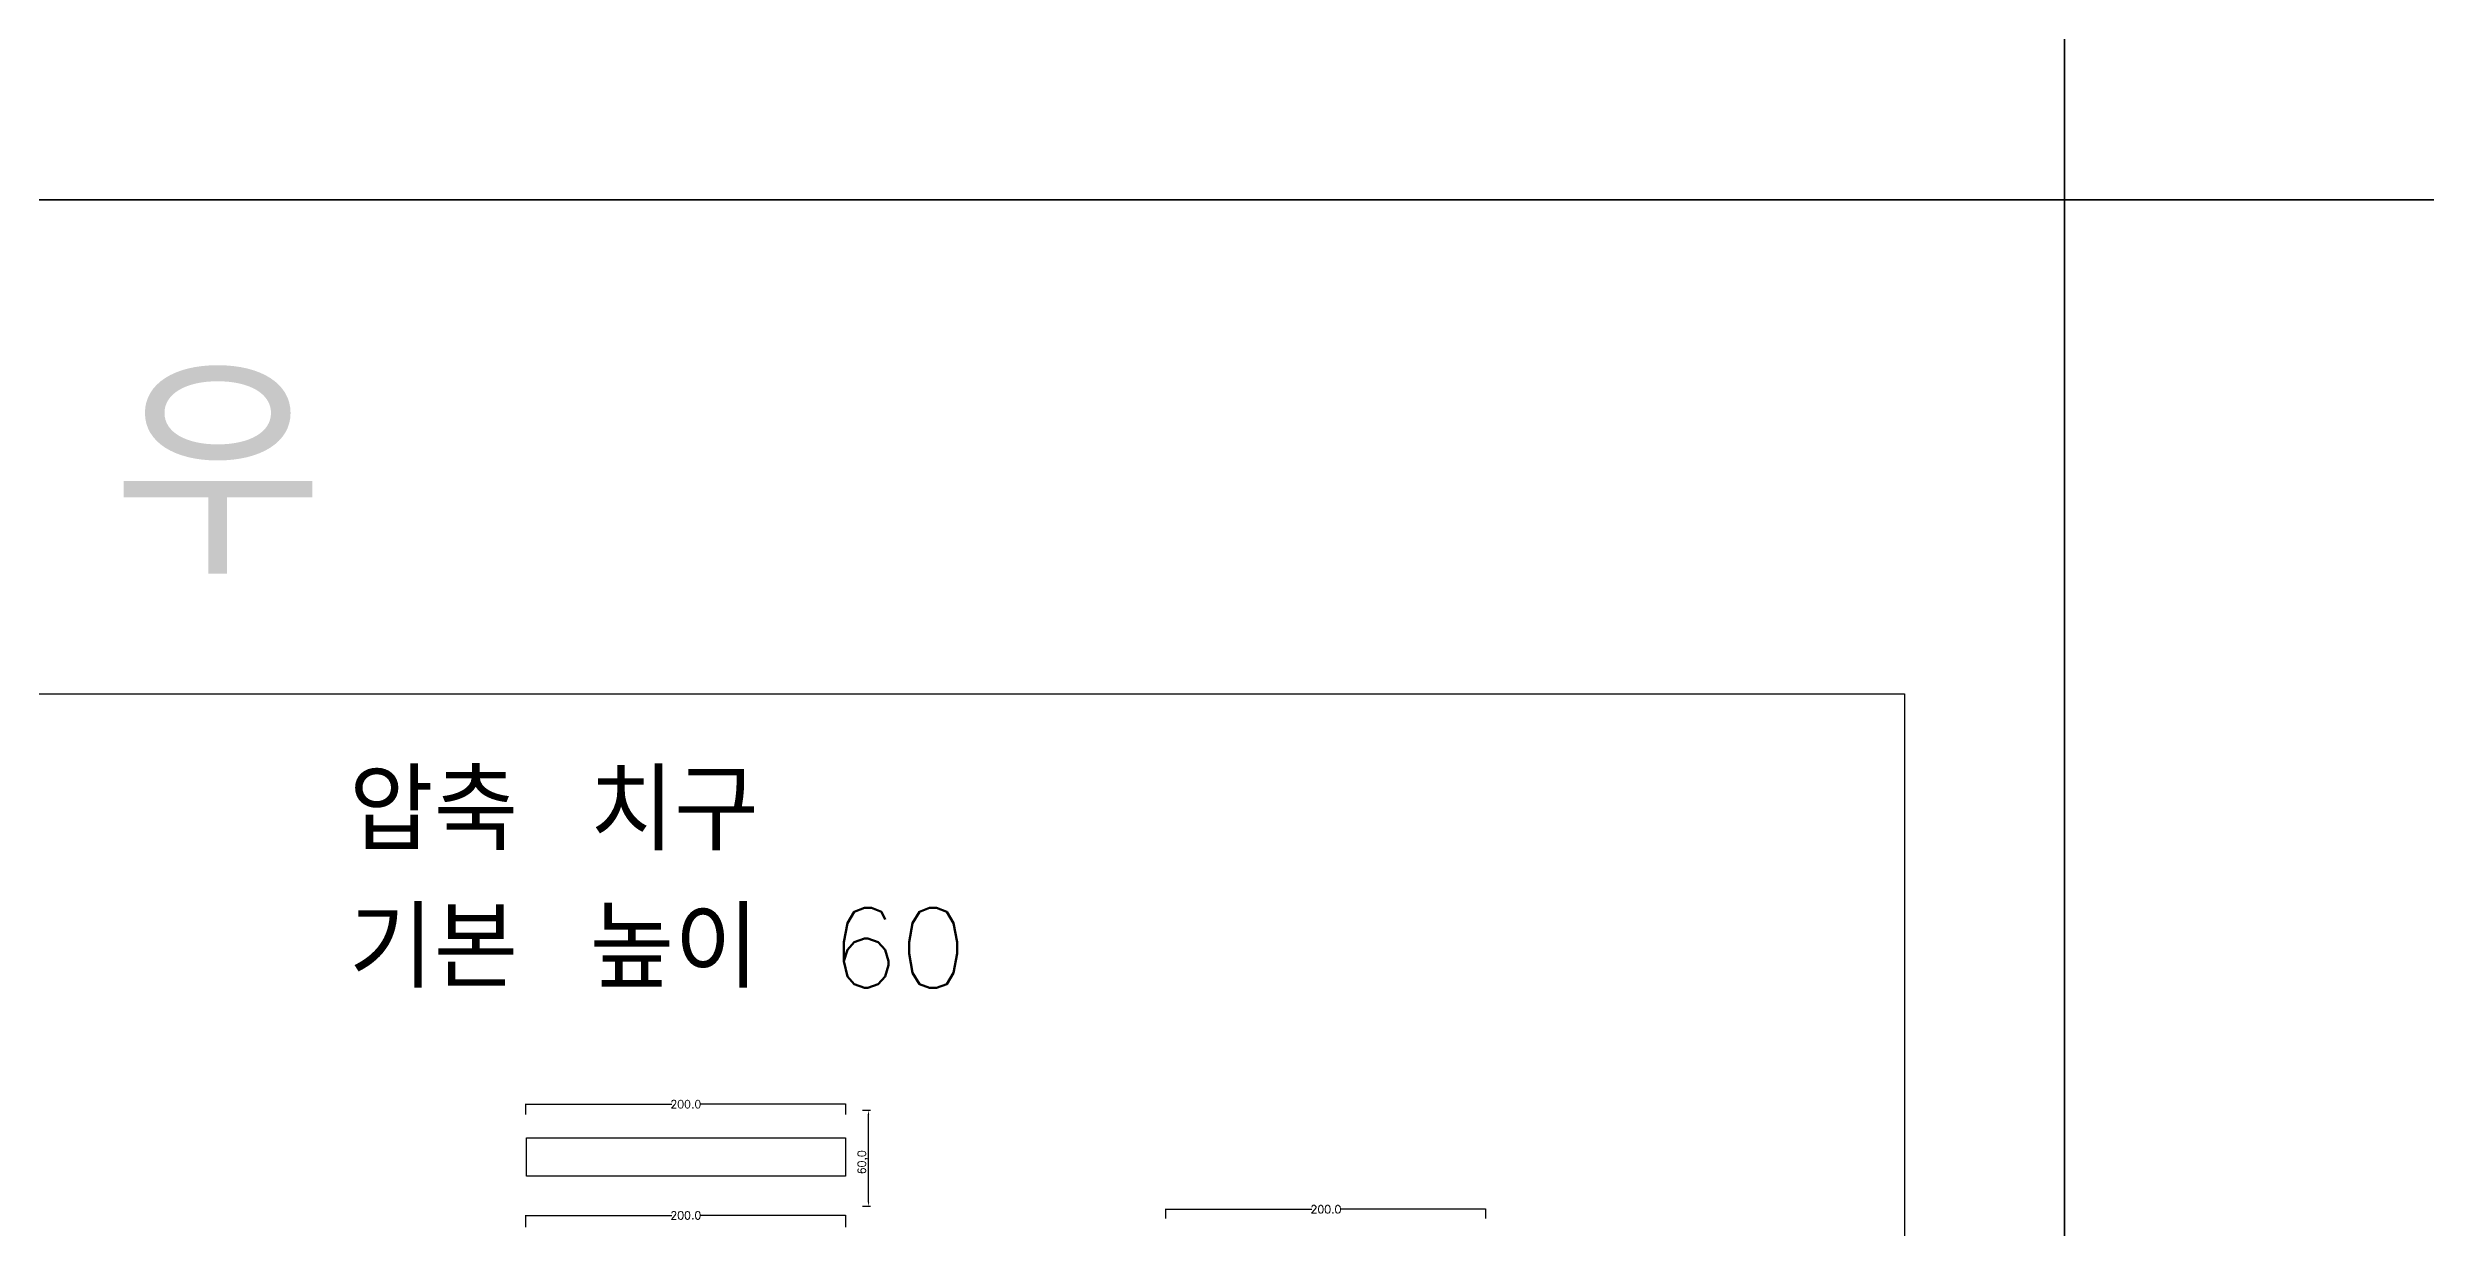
# Model space of a CAD drawing. Header units: millimetres. Extents: x 13291 to 28291, y 200 to 6643.
# Drawn here: x 21031 to 22517, y 1057 to 1795 of the extents above; entities that cross this region are included whole.
import ezdxf

# ---------------------------------------------------------------- set-up
doc = ezdxf.new("R2010")
doc.units = ezdxf.units.MM
for name, color, linetype in [('TEXT', 3, 'Continuous'), ('치구', 7, 'Continuous'), ('치수', 7, 'Continuous')]:
    doc.layers.add(name, color=color, linetype=linetype)
doc.styles.get("Standard").update_dxf_attribs({"font": 'txt.shx', "bigfont": 'whgtxt.shx'})
doc.dimstyles.new('ISO-25', dxfattribs={"dimtxt": 2.5, "dimasz": 2.5, "dimexe": 1.25, "dimexo": 0.625, "dimtad": 1, "dimtxsty": 'Standard', "dimcen": 2.5, "dimadec": 0, "dimazin": 0, "dimtfac": 1, "dimtmove": 0, "dimatfit": 3, "dimfxl": 0, "dimarcsym": 0})
doc.dimstyles.get("Standard").update_dxf_attribs({"dimtxt": 7, "dimasz": 0.18, "dimexe": 0.18, "dimexo": 0.0625, "dimgap": 0.09, "dimtad": 0, "dimtih": 1, "dimtoh": 1, "dimdec": 1, "dimzin": 0, "dimdsep": 46, "dimtxsty": 'Standard', "dimcen": 0.09, "dimadec": 0, "dimazin": 0, "dimtfac": 1, "dimtdec": 1, "dimtofl": 0, "dimtmove": 0, "dimatfit": 3, "dimfxl": 0, "dimtolj": 1, "dimtzin": 0, "dimarcsym": 0})

# ---------------------------------------------------------------- blocks, each defined once
blk = doc.blocks.new('*D104')
at = {"layer": 'Defpoints', "color": 0, "linetype": 'Continuous'}
for p in [(21529.9, 1134.5), (21329.9, 1128.1), (21529.9, 1128.1)]:
    blk.add_point(p, dxfattribs=at)
at = {"layer": '치수', "color": 0, "linetype": 'Continuous', "lineweight": -2}
for p, q in [((21329.9, 1128.1), (21329.9, 1134.7)), ((21330.1, 1134.5), (21421.1, 1134.5)), ((21529.7, 1134.5), (21438.8, 1134.5)), ((21529.9, 1128.1), (21529.9, 1134.7))]:
    blk.add_line(p, q, dxfattribs=at)
at = {"layer": '치수', "color": 0, "linetype": 'Continuous'}
for points in [[(21330.1, 1134.5), (21330.1, 1134.4), (21329.9, 1134.5)], [(21529.7, 1134.5), (21529.7, 1134.4), (21529.9, 1134.5)]]:
    blk.add_solid(points, dxfattribs=at)
at = {"layer": '치수', "color": 0, "linetype": 'Continuous', "insert": (21429.9, 1134.5), "char_height": 5, "attachment_point": 5}
blk.add_mtext('\\A1;200.0', dxfattribs=at)
blk = doc.blocks.new('*D105')
at = {"layer": 'Defpoints', "color": 0, "linetype": 'Continuous'}
for p in [(21329.9, 1057.6), (21529.9, 1065), (21529.9, 1057.6)]:
    blk.add_point(p, dxfattribs=at)
at = {"layer": '치수', "color": 0, "linetype": 'Continuous', "lineweight": -2}
for p, q in [((21329.9, 1057.7), (21329.9, 1065.2)), ((21330.1, 1065), (21421.1, 1065)), ((21529.7, 1065), (21438.8, 1065)), ((21529.9, 1057.7), (21529.9, 1065.2))]:
    blk.add_line(p, q, dxfattribs=at)
at = {"layer": '치수', "color": 0, "linetype": 'Continuous'}
for points in [[(21330.1, 1065), (21330.1, 1065), (21329.9, 1065)], [(21529.7, 1065), (21529.7, 1065), (21529.9, 1065)]]:
    blk.add_solid(points, dxfattribs=at)
at = {"layer": '치수', "color": 0, "linetype": 'Continuous', "insert": (21429.9, 1065), "char_height": 5, "attachment_point": 5}
blk.add_mtext('\\A1;200.0', dxfattribs=at)
blk = doc.blocks.new('*D111')
at = {"layer": 'Defpoints', "color": 0}
for p in [(21539.6, 1130.7), (21544.1, 1130.7), (21539.6, 1070.7)]:
    blk.add_point(p, dxfattribs=at)
at = {"layer": '치수', "color": 0, "lineweight": -2}
for p, q in [((21540.2, 1130.7), (21545.3, 1130.7)), ((21544.1, 1073.2), (21544.1, 1128.2)), ((21540.2, 1070.7), (21545.3, 1070.7))]:
    blk.add_line(p, q, dxfattribs=at)
at = {"layer": '치수', "color": 0}
for points in [[(21543.7, 1128.2), (21544.5, 1128.2), (21544.1, 1130.7)], [(21543.7, 1073.2), (21544.5, 1073.2), (21544.1, 1070.7)]]:
    blk.add_solid(points, dxfattribs=at)
at = {"layer": '치수', "color": 0, "insert": (21540.6, 1098.2), "char_height": 5, "attachment_point": 5, "rotation": 90}
blk.add_mtext('60,0', dxfattribs=at)
blk = doc.blocks.new('*D127')
at = {"layer": 'Defpoints', "color": 0, "linetype": 'Continuous'}
for p in [(21729.9, 1062.9), (21929.9, 1068.8), (21929.9, 1062.9)]:
    blk.add_point(p, dxfattribs=at)
at = {"layer": '치수', "color": 0, "linetype": 'Continuous', "lineweight": -2}
for p, q in [((21729.9, 1063), (21729.9, 1069)), ((21730.1, 1068.8), (21821.1, 1068.8)), ((21929.7, 1068.8), (21838.8, 1068.8)), ((21929.9, 1063), (21929.9, 1069))]:
    blk.add_line(p, q, dxfattribs=at)
at = {"layer": '치수', "color": 0, "linetype": 'Continuous'}
for points in [[(21730.1, 1068.8), (21730.1, 1068.7), (21729.9, 1068.8)], [(21929.7, 1068.8), (21929.7, 1068.7), (21929.9, 1068.8)]]:
    blk.add_solid(points, dxfattribs=at)
at = {"layer": '치수', "color": 0, "linetype": 'Continuous', "insert": (21829.9, 1068.8), "char_height": 5, "attachment_point": 5}
blk.add_mtext('\\A1;200.0', dxfattribs=at)

msp = doc.modelspace()

# ---------------------------------------------------------------- linework, layer by layer
at = {"color": 6}
msp.add_lwpolyline([(20941.046, 1390.978), (22191.363, 1390.978), (22191.363, 699.116), (20941.046, 699.116)], close=True, dxfattribs=at)
at = {"layer": 'TEXT', "color": 6}
for points in [[(19291.441, 1699.699), (19291.441, 3199.699), (22291.441, 3199.699), (22291.441, 1699.699)], [(22291.441, 1699.699), (22291.441, 3199.699), (25291.441, 3199.699), (25291.441, 1699.699)], [(19291.441, 199.699), (19291.441, 1699.699), (22291.441, 1699.699), (22291.441, 199.699)], [(22291.441, 199.699), (22291.441, 1699.699), (25291.441, 1699.699), (25291.441, 199.699)]]:
    msp.add_lwpolyline(points, close=True, dxfattribs=at)
at = {"layer": '치구'}
msp.add_lwpolyline([(21330.274, 1089.436), (21330.274, 1113.436), (21529.574, 1113.436), (21529.574, 1089.436)], close=True, dxfattribs=at)

# ---------------------------------------------------------------- texts
at = {"layer": 'TEXT', "linetype": 'Continuous'}
msp.add_text('가   우', height=125, dxfattribs=at).set_placement((20576.031, 1465.733))
at = {"layer": 'TEXT'}
for s, p in [('압축 치구', (21219.375, 1293.14)), ('기본 높이 60', (21219.375, 1207.163))]:
    msp.add_text(s, height=50, dxfattribs=at).set_placement(p)

# ---------------------------------------------------------------- dimensions: what is measured, and where the dimension line sits
at = {"layer": '치수', "color": 4, "linetype": 'Continuous'}
dim = msp.add_linear_dim(base=(21529.924, 1134.476), p1=(21329.924, 1128.079), p2=(21529.924, 1128.079), dimstyle='Standard', override={"dimtxt": 5}, dxfattribs=at)
dim.commit()
dim.dimension.update_dxf_attribs({"geometry": '*D104', "text_midpoint": (21429.924, 1134.476), "dimtype": 160})
at = {"layer": '치수', "color": 4}
dim = msp.add_linear_dim(base=(21544.093, 1130.655), p1=(21539.603, 1070.655), p2=(21539.603, 1130.655), angle=90, dimstyle='ISO-25', override={"dimtxt": 5, "dimdec": 1, "dimzin": 0, "dimtdec": 1}, dxfattribs=at)
dim.commit()
dim.dimension.update_dxf_attribs({"geometry": '*D111', "text_midpoint": (21544.093, 1098.155), "dimtype": 160})
at = {"layer": '치수', "color": 4, "linetype": 'Continuous'}
for base, p1, p2, picture, middle in [((21929.924, 1068.776), (21729.924, 1062.892), (21929.924, 1062.892), '*D127', (21829.924, 1068.776)), ((21529.924, 1065.007), (21329.924, 1057.61), (21529.924, 1057.61), '*D105', (21429.924, 1065.007))]:
    dim = msp.add_linear_dim(base=base, p1=p1, p2=p2, dimstyle='Standard', override={"dimtxt": 5}, dxfattribs=at)
    dim.commit()
    dim.dimension.update_dxf_attribs({"geometry": picture, "text_midpoint": middle})

doc.saveas('drawing.dxf')
